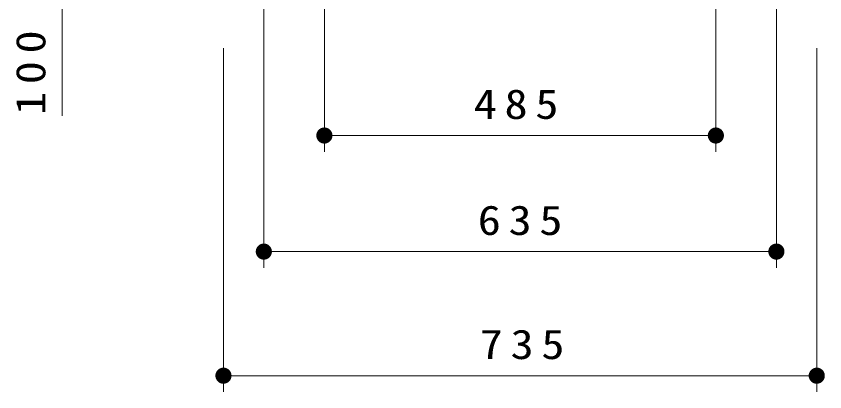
# Model space of a CAD drawing. Units: millimetres on the paper, scale 1:20. Extents: x -365 to 12, y -38 to 257.
# Drawn here: x -132.2 to -82.1, y 66.1 to 89.3 of the extents above; entities that cross this region are included whole.
import ezdxf

# ---------------------------------------------------------------- set-up
doc = ezdxf.new("R2010")
doc.units = ezdxf.units.MM
doc.layers.add('LY_1', color=7, linetype='Continuous', lineweight=25)
doc.styles.add('ＭＳ ゴシック', font='')
doc.styles.get('ＭＳ ゴシック').set_extended_font_data('MS Gothic')

# ---------------------------------------------------------------- blocks, each defined once
blk = doc.blocks.new('filled_dot')
at = {"color": 0, "linetype": 'Continuous', "lineweight": -2, "const_width": 1.25}
blk.add_lwpolyline([(-0.625, 0, 1), (0.625, 0, 1)], format="xyb", close=True, dxfattribs=at)

msp = doc.modelspace()

# ---------------------------------------------------------------- linework, layer by layer
at = {"layer": 'LY_1', "lineweight": 13}
for p, q in [((-113.099, 97.281), (-113.099, 80.934)), ((-88.849, 97.281), (-88.849, 80.934)), ((-129.349, 83.148), (-129.349, 94.838)), ((-116.849, 93.838), (-116.849, 73.743)), ((-85.099, 93.838), (-85.099, 73.743)), ((-119.349, 87.338), (-119.349, 66.056)), ((-82.599, 87.338), (-82.599, 66.056)), ((-88.849, 81.934), (-113.099, 81.934)), ((-85.099, 74.743), (-116.849, 74.743)), ((-82.599, 67.056), (-119.349, 67.056))]:
    msp.add_line(p, q, dxfattribs=at)

# ---------------------------------------------------------------- block references
at = {"layer": 'LY_1', "lineweight": 13, "xscale": 0.4, "yscale": 0.4}
for p in [(-113.099, 81.934), (-116.849, 74.743), (-119.349, 67.056)]:
    msp.add_blockref('filled_dot', p, dxfattribs=at)
at = {"layer": 'LY_1', "lineweight": 13, "xscale": 0.4, "yscale": 0.4, "rotation": 180}
for p in [(-88.849, 81.934), (-85.099, 74.743), (-82.599, 67.056)]:
    msp.add_blockref('filled_dot', p, dxfattribs=at)

# ---------------------------------------------------------------- texts
at = {"layer": 'LY_1', "insert": (-130.349, 86.065), "char_height": 1.833, "attachment_point": 8, "rotation": 90, "style": 'ＭＳ ゴシック'}
msp.add_mtext('\\T1.33;\\W1.15;100', dxfattribs=at)
at = {"layer": 'LY_1', "char_height": 1.833, "attachment_point": 8, "style": 'ＭＳ ゴシック'}
for s, insert in [('\\T1.33;\\W1.15;485', (-100.986, 82.934)), ('\\T1.33;\\W1.15;635', (-100.738, 75.743)), ('\\T1.33;\\W1.15;735', (-100.614, 68.056))]:
    msp.add_mtext(s, dxfattribs=dict(at, insert=insert))

doc.saveas('drawing.dxf')
